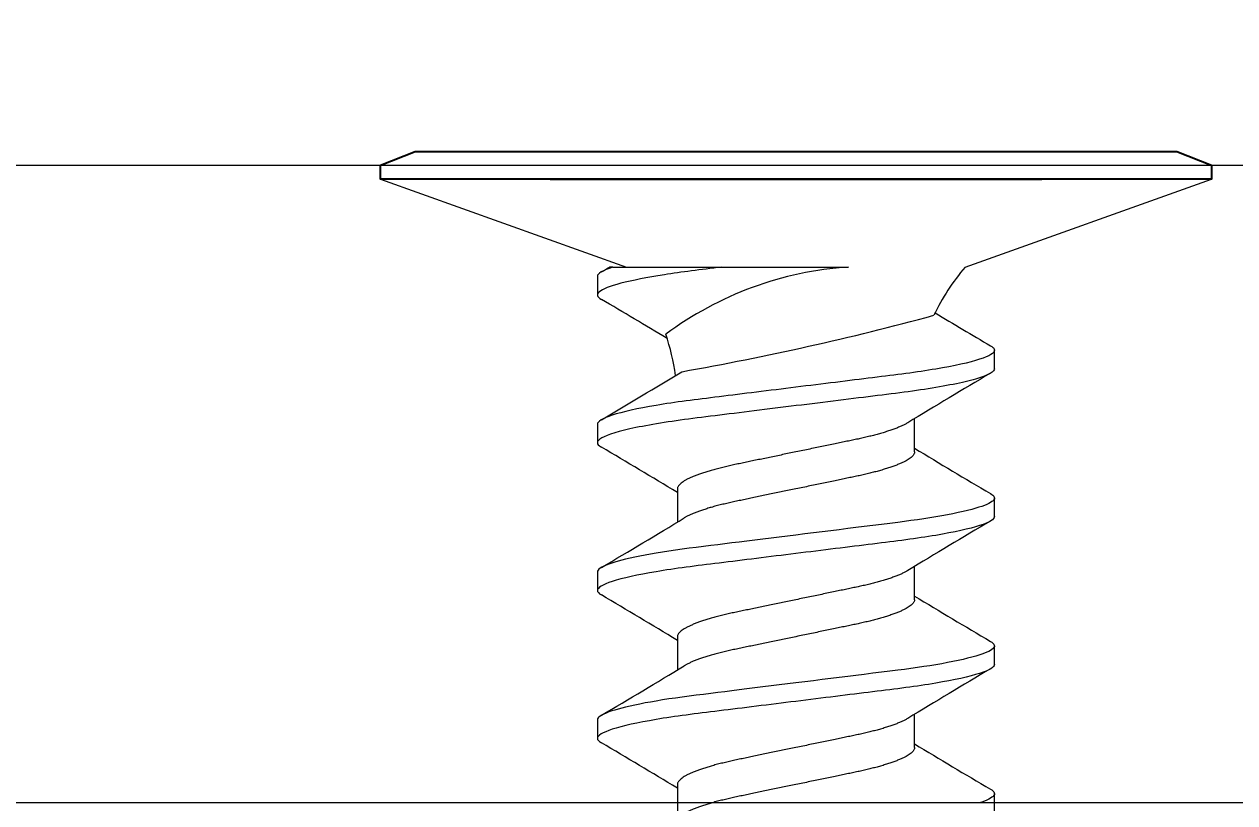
# Model space of a CAD drawing. Header units: inches. Extents: x 129892 to 140765, y 18172 to 24435.
# Drawn here: x 134131.3 to 134140.05, y 22524.99 to 22530.61 of the extents above; entities that cross this region are included whole.
import ezdxf

# ---------------------------------------------------------------- set-up
doc = ezdxf.new("R2010")
doc.units = ezdxf.units.IN
doc.header["$MEASUREMENT"] = 0
doc.header["$PDMODE"] = 66
doc.styles.add('EXCELSIOR', font='dim.shx', dxfattribs={"height": 45})
doc.dimstyles.new('EXCELSIOR', dxfattribs={"dimtxt": 50, "dimasz": 15, "dimexe": 20, "dimexo": 20, "dimgap": 10, "dimtad": 1, "dimdec": 0, "dimtxsty": 'EXCELSIOR', "dimblk": 'OBLIQUE', "dimcen": 2.5, "dimclrd": 1, "dimclre": 1, "dimclrt": 1, "dimadec": 0, "dimazin": 0, "dimtfac": 1, "dimtdec": 0, "dimtofl": 0, "dimtmove": 0, "dimatfit": 3, "dimfxl": 0, "dimlwd": 25, "dimarcsym": 0})

# ---------------------------------------------------------------- blocks, each defined once
blk = doc.blocks.new('A$C1EDE62C1')
at = {"color": 7, "linetype": 'Continuous', "lineweight": 15}
for p, q in [((10.25, 4.6), (54.25, 4.6)), ((54.25, 0), (6.25, 0))]:
    blk.add_line(p, q, dxfattribs=at)
blk = doc.blocks.new('A$C47B607A2')
at = {"color": 7, "linetype": 'Continuous', "lineweight": 15}
for p, q in [((0.0001, 11.7997), (1.7775, 11.165)), ((4.2227, 11.165), (6.0001, 11.7997)), ((1.6787, 11.165), (1.6536, 11.165)), ((1.6787, 11.165), (2.4625, 11.165)), ((2.4625, 11.165), (3.3794, 11.165)), ((1.5665, 11.0984), (1.5665, 10.965)), ((4.4337, 10.4317), (4.4337, 10.565)), ((3.8563, 9.8317), (3.8563, 10.0719)), ((1.5665, 10.0317), (1.5665, 9.8984)), ((2.1438, 9.565), (2.1438, 9.3249)), ((4.4337, 9.365), (4.4337, 9.4984)), ((3.8563, 8.765), (3.8563, 9.0052)), ((1.5665, 8.965), (1.5665, 8.8317)), ((2.1438, 8.4984), (2.1438, 8.2582)), ((4.4337, 8.2984), (4.4337, 8.4317)), ((1.5665, 7.8984), (1.5665, 7.765)), ((3.8563, 7.6984), (3.8563, 7.9385)), ((2.1438, 7.4317), (2.1438, 7.1916)), ((4.4337, 7.2316), (4.4337, 7.365))]:
    blk.add_line(p, q, dxfattribs=at)
blk.add_lwpolyline([(0.2501, 11.9997), (5.7501, 11.9997), (6.0001, 11.8997), (6.0001, 11.7997), (0.0001, 11.7997), (0.0001, 11.8997)], close=True)
blk.add_lwpolyline([(1.2258, 11.7997), (4.7744, 11.7997)])
at = {"color": 7, "linetype": 'Continuous', "lineweight": 15, "flags": 128}
for points in [[(4.4046, 9.5309), (4.4134, 9.5254), (4.4224, 9.5184), (4.4287, 9.5115), (4.4325, 9.5048), (4.4337, 9.4984), (4.4326, 9.4922), (4.4292, 9.4859), (4.4235, 9.4794), (4.4154, 9.4727), (4.4049, 9.4659), (4.392, 9.459), (4.3776, 9.4523), (4.361, 9.4455), (4.3423, 9.4386), (4.3214, 9.4317), (4.2984, 9.4247), (4.2703, 9.4169), (4.2397, 9.409), (4.2067, 9.4012), (4.1713, 9.3933), (4.1338, 9.3855), (4.0941, 9.3778), (4.0525, 9.3702), (4.0092, 9.3627), (3.9664, 9.3557), (3.9223, 9.3488), (3.877, 9.3421), (3.8306, 9.3355), (3.7833, 9.3291), (3.7352, 9.3229), (3.6774, 9.3157), (3.6175, 9.3083), (3.5556, 9.3006), (3.4918, 9.2927), (3.4334, 9.2854), (3.3738, 9.2781), (3.3132, 9.2705), (3.2517, 9.2629), (3.1894, 9.2552), (3.1266, 9.2474), (3.0634, 9.2396), (3.0001, 9.2317), (2.9399, 9.2242), (2.8798, 9.2168), (2.8201, 9.2094), (2.7609, 9.202), (2.7022, 9.1948), (2.6444, 9.1876), (2.5906, 9.1809), (2.5378, 9.1744), (2.486, 9.168), (2.4353, 9.1617), (2.3859, 9.1555), (2.3322, 9.1489), (2.2802, 9.1424), (2.2294, 9.136), (2.1794, 9.1293), (2.1304, 9.1224), (2.0826, 9.1153), (2.036, 9.1081), (1.991, 9.1007), (1.9498, 9.0936), (1.9101, 9.0864), (1.8722, 9.079), (1.8362, 9.0717), (1.8021, 9.0642), (1.7701, 9.0568), (1.7419, 9.0497), (1.7157, 9.0427), (1.6915, 9.0357), (1.6694, 9.0287), (1.6495, 9.0218), (1.6297, 9.0142), (1.6127, 9.0067), (1.5984, 8.9993), (1.5868, 8.9921), (1.5778, 8.985), (1.5715, 8.9782), (1.5677, 8.9715), (1.5665, 8.965), (1.5665, 8.965)], [(4.4046, 8.4642), (4.4134, 8.4588), (4.4224, 8.4517), (4.4287, 8.4448), (4.4325, 8.4382), (4.4337, 8.4317), (4.4326, 8.4256), (4.4292, 8.4193), (4.4235, 8.4128), (4.4154, 8.4061), (4.4049, 8.3993), (4.392, 8.3923), (4.3776, 8.3856), (4.361, 8.3788), (4.3423, 8.372), (4.3214, 8.365), (4.2984, 8.358), (4.2703, 8.3502), (4.2397, 8.3423), (4.2067, 8.3345), (4.1713, 8.3267), (4.1338, 8.3189), (4.0941, 8.3112), (4.0525, 8.3035), (4.0092, 8.296), (3.9664, 8.289), (3.9223, 8.2821), (3.877, 8.2754), (3.8306, 8.2688), (3.7833, 8.2624), (3.7352, 8.2562), (3.6774, 8.249), (3.6175, 8.2416), (3.5556, 8.2339), (3.4918, 8.226), (3.4334, 8.2188), (3.3738, 8.2114), (3.3132, 8.2039), (3.2517, 8.1962), (3.1894, 8.1885), (3.1266, 8.1807), (3.0634, 8.1729), (3.0001, 8.165), (2.9399, 8.1576), (2.8798, 8.1501), (2.8201, 8.1427), (2.7609, 8.1354), (2.7022, 8.1281), (2.6444, 8.1209), (2.5906, 8.1143), (2.5378, 8.1077), (2.486, 8.1013), (2.4353, 8.095), (2.3859, 8.0889), (2.3322, 8.0822), (2.2802, 8.0758), (2.2294, 8.0693), (2.1794, 8.0626), (2.1304, 8.0557), (2.0826, 8.0487), (2.036, 8.0414), (1.991, 8.0341), (1.9498, 8.0269), (1.9101, 8.0197), (1.8722, 8.0124), (1.8362, 8.005), (1.8021, 7.9976), (1.7701, 7.9901), (1.7419, 7.983), (1.7157, 7.976), (1.6915, 7.969), (1.6694, 7.962), (1.6495, 7.9551), (1.6297, 7.9475), (1.6127, 7.94), (1.5984, 7.9327), (1.5868, 7.9254), (1.5778, 7.9184), (1.5715, 7.9115), (1.5677, 7.9048), (1.5665, 7.8984), (1.5665, 7.8984)], [(4.4046, 7.3975), (4.4134, 7.392), (4.4224, 7.385), (4.4287, 7.3781), (4.4325, 7.3714), (4.4337, 7.365), (4.4326, 7.3588), (4.4292, 7.3525), (4.4235, 7.346), (4.4154, 7.3393), (4.4049, 7.3325), (4.392, 7.3255), (4.3776, 7.3189), (4.361, 7.3121), (4.3423, 7.3052), (4.3214, 7.2983)]]:
    blk.add_lwpolyline(points, dxfattribs=at)
at = {"color": 7, "linetype": 'Continuous', "lineweight": 15}
for centre, radius, start, end in [((-37.3028, 77.1552), 76.6308, 300.504465, 300.554964), ((3.539, 8.6906), 2.4796, 93.69136, 126.62937), ((5.3499, 10.1852), 1.4935, 139, 154.96017), ((-24.2285, -32.9903), 50.9518, 58.92718, 59.54714), ((-1.4926, 31.1148), 21.0267, 280.04498, 285.13325), ((32.5871, 58.502), 55.5795, 239.05279, 239.53166), ((0.6503, 10.1852), 1.4935, 7.62468, 19.36367), ((-20.8243, 48.2476), 44.2788, 300.41969, 301.29327), ((25.8688, -26.179), 42.4107, 120.40421, 121.34466), ((-21.7523, -29.8817), 46.0975, 58.7762, 59.57012), ((27.7534, 49.28), 46.0993, 238.77622, 239.5701), ((-19.8696, 45.5775), 42.4126, 300.40424, 301.34464), ((26.2937, -27.9564), 43.2387, 120.41321, 121.33566), ((-22.0328, -31.4184), 46.6449, 58.78081, 59.56552), ((28.0285, 48.6744), 46.6362, 238.78074, 239.56549), ((-20.3905, 45.382), 43.4277, 300.41514, 301.33368), ((26.392, -29.1874), 43.4302, 120.41525, 121.33363), ((-22.0328, -32.4851), 46.6449, 58.78081, 59.56552), ((28.029, 47.6084), 46.6371, 238.78073, 239.56547)]:
    blk.add_arc(centre, radius, start, end, dxfattribs=at)
for points, knots in [([(2.4625, 11.165), (2.31, 11.1461), (2.1743, 11.1298), (1.9253, 11.0907), (1.8169, 11.0694), (1.6558, 11.0271), (1.6032, 11.0062), (1.5575, 10.9684), (1.5621, 10.9521), (1.5953, 10.9325)], [0, 0, 0, 0, 0.25, 0.25, 0.5, 0.5, 0.75, 0.75, 1, 1, 1, 1]), ([(4.4046, 10.5976), (4.4077, 10.5957), (4.4147, 10.5915), (4.4228, 10.585), (4.4291, 10.5782), (4.433, 10.5715), (4.4335, 10.5672), (4.4337, 10.565)], [0, 0, 0, 0, 0.162479, 0.37481, 0.585282, 0.79373, 1, 1, 1, 1]), ([(4.4337, 10.565), (4.4337, 10.5458), (4.3988, 10.5234), (4.2535, 10.4764), (4.1432, 10.4519), (3.9422, 10.4181), (3.8695, 10.4073), (3.7178, 10.387), (3.6391, 10.3776), (3.3836, 10.3459), (3.1922, 10.3222), (2.808, 10.2746), (2.6165, 10.2508), (2.3611, 10.2191), (2.2824, 10.2097), (2.1307, 10.1895), (2.058, 10.1787), (1.857, 10.1448), (1.7467, 10.1204), (1.6014, 10.0734), (1.5665, 10.051), (1.5665, 10.0317)], [0, 0, 0, 0, 0.125, 0.125, 0.25, 0.25, 0.3125, 0.3125, 0.375, 0.375, 0.5, 0.5, 0.625, 0.625, 0.6875, 0.6875, 0.75, 0.75, 0.875, 0.875, 1, 1, 1, 1]), ([(4.4337, 10.4317), (4.4337, 10.4112), (4.3939, 10.3871), (4.2289, 10.3368), (4.1042, 10.3108), (3.8067, 10.2638), (3.6407, 10.2445), (3.2621, 10.1975), (3.0526, 10.1716), (2.6467, 10.1212), (2.4518, 10.0971), (2.1205, 10.056), (1.9656, 10.0319), (1.724, 9.9816), (1.6387, 9.9556), (1.5562, 9.9086), (1.5556, 9.8893), (1.5953, 9.8659)], [0, 0, 0, 0, 0.125, 0.125, 0.25, 0.25, 0.375, 0.375, 0.5, 0.5, 0.625, 0.625, 0.75, 0.75, 0.875, 0.875, 1, 1, 1, 1]), ([(3.8072, 10.042), (3.8031, 10.0395), (3.7937, 10.0338), (3.7756, 10.0245), (3.7533, 10.0143), (3.7279, 10.0038), (3.7001, 9.9933), (3.6699, 9.983), (3.6375, 9.9727), (3.6037, 9.9628), (3.5688, 9.9533), (3.533, 9.9442), (3.496, 9.9354), (3.4581, 9.9268), (3.419, 9.9187), (3.3787, 9.9103), (3.337, 9.9017), (3.2931, 9.8925), (3.2471, 9.883), (3.1992, 9.8731), (3.1503, 9.8629), (3.1007, 9.8526), (3.0505, 9.8422), (3.0009, 9.8319), (2.952, 9.8217), (2.904, 9.8118), (2.8566, 9.8019), (2.8098, 9.7922), (2.7639, 9.7827), (2.719, 9.7734), (2.6754, 9.7643), (2.6326, 9.7554), (2.5906, 9.7467), (2.5494, 9.7382), (2.5095, 9.7293), (2.4706, 9.7201), (2.433, 9.7105), (2.3975, 9.7009), (2.3642, 9.6911), (2.3332, 9.6814), (2.3041, 9.6715), (2.2772, 9.6616), (2.2525, 9.6516), (2.2302, 9.6416), (2.2103, 9.6316), (2.1927, 9.6217), (2.1776, 9.6117), (2.1651, 9.6018), (2.1555, 9.5921), (2.1488, 9.5827), (2.1446, 9.5737), (2.1441, 9.5679), (2.1438, 9.565)], [0, 0, 0, 0, 0.015027, 0.035073, 0.056128, 0.077201, 0.098252, 0.119243, 0.140134, 0.160888, 0.180539, 0.200002, 0.21925, 0.238259, 0.257019, 0.275892, 0.295017, 0.314372, 0.334863, 0.355543, 0.376377, 0.397327, 0.418355, 0.439423, 0.459535, 0.479612, 0.49962, 0.519527, 0.5393, 0.558909, 0.578323, 0.597517, 0.61736, 0.636998, 0.656867, 0.677003, 0.697377, 0.717959, 0.737767, 0.757701, 0.777729, 0.797817, 0.817931, 0.838038, 0.858101, 0.878089, 0.89891, 0.919574, 0.940047, 0.960295, 0.980289, 1, 1, 1, 1]), ([(3.8563, 9.8317), (3.8561, 9.829), (3.8557, 9.8235), (3.8519, 9.8149), (3.8457, 9.806), (3.837, 9.7968), (3.8256, 9.7874), (3.8116, 9.7777), (3.7951, 9.7679), (3.7756, 9.7579), (3.7533, 9.7476), (3.7279, 9.7371), (3.7001, 9.7267), (3.6699, 9.7163), (3.6375, 9.7061), (3.6037, 9.6962), (3.5688, 9.6867), (3.533, 9.6775), (3.496, 9.6687), (3.4581, 9.6602), (3.419, 9.652), (3.3787, 9.6437), (3.337, 9.635), (3.2931, 9.6259), (3.2471, 9.6163), (3.1992, 9.6064), (3.1503, 9.5962), (3.1007, 9.5859), (3.0505, 9.5755), (3.0009, 9.5652), (2.952, 9.5551), (2.904, 9.5451), (2.8566, 9.5353), (2.8098, 9.5255), (2.7639, 9.516), (2.719, 9.5067), (2.6754, 9.4976), (2.6326, 9.4887), (2.5906, 9.48), (2.5494, 9.4715), (2.5095, 9.4626), (2.4706, 9.4534), (2.433, 9.4439), (2.3975, 9.4342), (2.3642, 9.4245), (2.3332, 9.4147), (2.3041, 9.4049), (2.2772, 9.3949), (2.2525, 9.3849), (2.2301, 9.3749), (2.2105, 9.365), (2.1981, 9.3583), (2.193, 9.3549), (2.1928, 9.3548)], [0, 0, 0, 0, 0.018809, 0.037876, 0.057178, 0.076688, 0.096379, 0.116219, 0.136178, 0.156223, 0.177278, 0.198351, 0.219402, 0.240393, 0.261284, 0.282037, 0.301688, 0.321151, 0.340399, 0.359407, 0.378167, 0.39704, 0.416165, 0.435519, 0.45601, 0.47669, 0.497523, 0.518473, 0.539501, 0.560569, 0.58068, 0.600757, 0.620765, 0.640672, 0.660445, 0.680053, 0.699467, 0.718661, 0.738503, 0.758141, 0.77801, 0.798146, 0.81852, 0.839101, 0.858909, 0.878842, 0.89887, 0.918958, 0.939072, 0.959178, 0.979242, 0.999229, 1, 1, 1, 1]), ([(4.4337, 9.365), (4.4337, 9.3458), (4.3988, 9.3234), (4.2535, 9.2764), (4.1432, 9.2519), (3.9422, 9.2181), (3.8695, 9.2073), (3.7178, 9.187), (3.6391, 9.1776), (3.3836, 9.1459), (3.1922, 9.1222), (2.808, 9.0746), (2.6165, 9.0508), (2.3611, 9.0191), (2.2824, 9.0097), (2.1307, 8.9895), (2.058, 8.9787), (1.857, 8.9448), (1.7467, 8.9204), (1.6014, 8.8734), (1.5665, 8.851), (1.5665, 8.8317)], [0, 0, 0, 0, 0.125, 0.125, 0.25, 0.25, 0.3125, 0.3125, 0.375, 0.375, 0.5, 0.5, 0.625, 0.625, 0.6875, 0.6875, 0.75, 0.75, 0.875, 0.875, 1, 1, 1, 1]), ([(3.8072, 8.9753), (3.8031, 8.9729), (3.7937, 8.9671), (3.7756, 8.9579), (3.7533, 8.9476), (3.7279, 8.9371), (3.7001, 8.9267), (3.6699, 8.9163), (3.6375, 8.9061), (3.6037, 8.8962), (3.5688, 8.8867), (3.533, 8.8775), (3.496, 8.8687), (3.4581, 8.8602), (3.419, 8.852), (3.3787, 8.8437), (3.337, 8.835), (3.2931, 8.8259), (3.2471, 8.8163), (3.1992, 8.8064), (3.1503, 8.7962), (3.1007, 8.7859), (3.0505, 8.7755), (3.0009, 8.7652), (2.952, 8.7551), (2.904, 8.7451), (2.8566, 8.7353), (2.8098, 8.7255), (2.7639, 8.716), (2.719, 8.7067), (2.6754, 8.6976), (2.6326, 8.6887), (2.5906, 8.68), (2.5494, 8.6715), (2.5095, 8.6626), (2.4706, 8.6534), (2.433, 8.6439), (2.3975, 8.6342), (2.3642, 8.6245), (2.3332, 8.6147), (2.3041, 8.6049), (2.2772, 8.5949), (2.2525, 8.5849), (2.2302, 8.5749), (2.2103, 8.565), (2.1927, 8.555), (2.1776, 8.545), (2.1651, 8.5351), (2.1555, 8.5254), (2.1488, 8.5161), (2.1446, 8.507), (2.1441, 8.5013), (2.1438, 8.4984)], [0, 0, 0, 0, 0.015022, 0.035067, 0.056123, 0.077196, 0.098247, 0.119238, 0.140129, 0.160884, 0.180534, 0.199997, 0.219246, 0.238254, 0.257015, 0.275888, 0.295014, 0.314368, 0.334859, 0.35554, 0.376373, 0.397323, 0.418352, 0.43942, 0.459532, 0.479609, 0.499618, 0.519525, 0.539298, 0.558906, 0.578321, 0.597515, 0.617358, 0.636996, 0.656865, 0.677001, 0.697376, 0.717957, 0.737765, 0.757699, 0.777727, 0.797816, 0.81793, 0.838037, 0.858101, 0.878088, 0.898909, 0.919573, 0.940046, 0.960295, 0.980289, 1, 1, 1, 1]), ([(3.8563, 8.765), (3.8561, 8.7623), (3.8557, 8.7568), (3.8519, 8.7482), (3.8457, 8.7393), (3.837, 8.7301), (3.8256, 8.7207), (3.8116, 8.7111), (3.7951, 8.7013), (3.7756, 8.6912), (3.7533, 8.6809), (3.7279, 8.6704), (3.7001, 8.66), (3.6699, 8.6496), (3.6375, 8.6394), (3.6037, 8.6295), (3.5688, 8.62), (3.533, 8.6109), (3.496, 8.6021), (3.4581, 8.5935), (3.419, 8.5853), (3.3787, 8.577), (3.337, 8.5683), (3.2931, 8.5592), (3.2471, 8.5497), (3.1992, 8.5397), (3.1503, 8.5296), (3.1007, 8.5193), (3.0505, 8.5089), (3.0009, 8.4985), (2.952, 8.4884), (2.904, 8.4784), (2.8566, 8.4686), (2.8098, 8.4589), (2.7639, 8.4493), (2.719, 8.44), (2.6754, 8.431), (2.6326, 8.4221), (2.5906, 8.4134), (2.5494, 8.4048), (2.5095, 8.3959), (2.4706, 8.3867), (2.433, 8.3772), (2.3975, 8.3675), (2.3642, 8.3578), (2.3332, 8.3481), (2.3041, 8.3382), (2.2772, 8.3282), (2.2525, 8.3182), (2.2301, 8.3082), (2.2105, 8.2983), (2.1981, 8.2916), (2.193, 8.2882), (2.1928, 8.2881)], [0, 0, 0, 0, 0.018809, 0.037877, 0.057179, 0.076689, 0.096379, 0.11622, 0.136179, 0.156224, 0.177279, 0.198352, 0.219403, 0.240394, 0.261285, 0.282039, 0.301689, 0.321152, 0.340401, 0.359409, 0.378169, 0.397041, 0.416167, 0.435521, 0.456012, 0.476692, 0.497525, 0.518475, 0.539504, 0.560572, 0.580683, 0.60076, 0.620768, 0.640675, 0.660448, 0.680056, 0.699471, 0.718664, 0.738507, 0.758145, 0.778013, 0.798149, 0.818524, 0.839105, 0.858913, 0.878847, 0.898874, 0.918963, 0.939077, 0.959183, 0.979247, 0.999234, 1, 1, 1, 1]), ([(4.4337, 8.2984), (4.4337, 8.2791), (4.3988, 8.2567), (4.2535, 8.2097), (4.1432, 8.1853), (3.9422, 8.1514), (3.8695, 8.1406), (3.7178, 8.1204), (3.6391, 8.111), (3.3836, 8.0793), (3.1922, 8.0555), (2.808, 8.0079), (2.6165, 7.9842), (2.3611, 7.9525), (2.2824, 7.9431), (2.1307, 7.9228), (2.058, 7.912), (1.857, 7.8782), (1.7467, 7.8537), (1.6014, 7.8067), (1.5665, 7.7843), (1.5665, 7.765)], [0, 0, 0, 0, 0.125, 0.125, 0.25, 0.25, 0.3125, 0.3125, 0.375, 0.375, 0.5, 0.5, 0.625, 0.625, 0.6875, 0.6875, 0.75, 0.75, 0.875, 0.875, 1, 1, 1, 1]), ([(3.8072, 7.9086), (3.8031, 7.9062), (3.7937, 7.9005), (3.7756, 7.8912), (3.7533, 7.8809), (3.7279, 7.8704), (3.7001, 7.86), (3.6699, 7.8496), (3.6375, 7.8394), (3.6037, 7.8295), (3.5688, 7.82), (3.533, 7.8109), (3.496, 7.8021), (3.4581, 7.7935), (3.419, 7.7853), (3.3787, 7.777), (3.337, 7.7683), (3.2931, 7.7592), (3.2471, 7.7497), (3.1992, 7.7397), (3.1503, 7.7296), (3.1007, 7.7193), (3.0505, 7.7089), (3.0009, 7.6985), (2.952, 7.6884), (2.904, 7.6784), (2.8566, 7.6686), (2.8098, 7.6589), (2.7639, 7.6493), (2.719, 7.64), (2.6754, 7.631), (2.6326, 7.6221), (2.5906, 7.6134), (2.5494, 7.6048), (2.5095, 7.5959), (2.4706, 7.5867), (2.433, 7.5772), (2.3975, 7.5675), (2.3642, 7.5578), (2.3332, 7.5481), (2.3041, 7.5382), (2.2772, 7.5282), (2.2525, 7.5182), (2.2302, 7.5082), (2.2103, 7.4983), (2.1927, 7.4883), (2.1776, 7.4783), (2.1651, 7.4684), (2.1555, 7.4588), (2.1488, 7.4494), (2.1446, 7.4404), (2.1441, 7.4346), (2.1438, 7.4317)], [0, 0, 0, 0, 0.015022, 0.035068, 0.056123, 0.077196, 0.098248, 0.119238, 0.14013, 0.160884, 0.180534, 0.199998, 0.219246, 0.238255, 0.257015, 0.275888, 0.295014, 0.314368, 0.33486, 0.35554, 0.376373, 0.397323, 0.418352, 0.439421, 0.459532, 0.479609, 0.499618, 0.519525, 0.539298, 0.558906, 0.578321, 0.597515, 0.617358, 0.636996, 0.656865, 0.677001, 0.697376, 0.717957, 0.737765, 0.757699, 0.777727, 0.797816, 0.81793, 0.838037, 0.858101, 0.878088, 0.898909, 0.919574, 0.940046, 0.960295, 0.980289, 1, 1, 1, 1]), ([(3.8563, 7.698), (3.8561, 7.6953), (3.8557, 7.6898), (3.8519, 7.6812), (3.8457, 7.6723), (3.837, 7.6631), (3.8256, 7.6537), (3.8116, 7.6441), (3.7951, 7.6343), (3.7756, 7.6242), (3.7533, 7.6139), (3.7279, 7.6034), (3.7001, 7.593), (3.6699, 7.5826), (3.6375, 7.5724), (3.6037, 7.5625), (3.5688, 7.553), (3.533, 7.5439), (3.496, 7.535), (3.4581, 7.5265), (3.419, 7.5183), (3.3787, 7.51), (3.337, 7.5013), (3.2931, 7.4922), (3.2471, 7.4827), (3.1992, 7.4727), (3.1503, 7.4626), (3.1007, 7.4523), (3.0505, 7.4418), (3.0009, 7.4315), (2.952, 7.4214), (2.904, 7.4114), (2.8566, 7.4016), (2.8098, 7.3919), (2.7639, 7.3823), (2.719, 7.373), (2.6754, 7.364), (2.6326, 7.3551), (2.5906, 7.3464), (2.5494, 7.3378), (2.5095, 7.3289), (2.4706, 7.3197), (2.433, 7.3102), (2.3975, 7.3005), (2.3642, 7.2908), (2.3332, 7.2811), (2.3041, 7.2712), (2.2772, 7.2612), (2.2525, 7.2512), (2.2301, 7.2412), (2.2105, 7.2313), (2.1981, 7.2246), (2.193, 7.2212), (2.1928, 7.2211)], [0, 0, 0, 0, 0.018809, 0.037877, 0.057179, 0.076689, 0.096379, 0.11622, 0.136179, 0.156224, 0.177279, 0.198352, 0.219403, 0.240394, 0.261285, 0.282039, 0.301689, 0.321152, 0.340401, 0.359409, 0.378169, 0.397041, 0.416167, 0.435521, 0.456012, 0.476692, 0.497525, 0.518475, 0.539504, 0.560572, 0.580683, 0.60076, 0.620768, 0.640675, 0.660448, 0.680056, 0.699471, 0.718664, 0.738507, 0.758145, 0.778013, 0.798149, 0.818524, 0.839105, 0.858913, 0.878847, 0.898874, 0.918963, 0.939077, 0.959183, 0.979247, 0.999234, 1, 1, 1, 1])]:
    blk.add_open_spline(points, degree=3, knots=knots, dxfattribs=at)
for points in [[(1.6787, 11.165), (1.6029, 11.141), (1.5665, 11.118), (1.5665, 11.0984)], [(1.5665, 8.8317), (1.5665, 8.8217), (1.5758, 8.8107), (1.5953, 8.7992)], [(1.5665, 7.765), (1.5665, 7.755), (1.5758, 7.7441), (1.5953, 7.7326)]]:
    blk.add_open_spline(points, degree=3, dxfattribs=at)
blk = doc.blocks.new('_OBLIQUE')
at = {"color": 0, "linetype": 'ByBlock'}
blk.add_line((-0.5, -0.5), (0.5, 0.5), dxfattribs=at)
blk = doc.blocks.new('*D169')
at = {"color": 1, "lineweight": -2}
for p, q in [((134592.4581, 23003.9557), (134665.9267, 22930.4871)), ((134122.2321, 22533.7297), (134195.7007, 22460.2611))]:
    blk.add_line(p, q, dxfattribs=at)
at = {"color": 1, "lineweight": 25}
blk.add_line((134181.5586, 22474.4032), (134651.7846, 22944.6292), dxfattribs=at)
at = {"layer": 'Defpoints', "color": 0}
for p in [(134578.316, 23018.0978), (134651.7846, 22944.6292), (134108.09, 22547.8718)]:
    blk.add_point(p, dxfattribs=at)
at = {"color": 1, "lineweight": 25, "xscale": 15, "yscale": 15, "zscale": 15}
for p, rotation in [((134651.7846, 22944.6292), 44.99999999955784), ((134181.5586, 22474.4032), 224.9999999995578)]:
    blk.add_blockref('_OBLIQUE', p, dxfattribs=dict(at, rotation=rotation))
at = {"color": 1, "insert": (134393.6906, 22732.4972), "char_height": 45, "attachment_point": 5, "rotation": 45, "style": 'EXCELSIOR'}
blk.add_mtext('665', dxfattribs=at)

msp = doc.modelspace()

# ---------------------------------------------------------------- block references
for name, p in [('A$C1EDE62C1', (134089.8773, 22524.9888)), ('A$C47B607A2', (134133.8772, 22517.6891))]:
    msp.add_blockref(name, p)

# ---------------------------------------------------------------- dimensions: what is measured, and where the dimension line sits
dim = msp.add_linear_dim(base=(134651.7846, 22944.6292), p1=(134108.09, 22547.8718), p2=(134578.316, 23018.0978), angle=45, dimstyle='EXCELSIOR')
dim.commit()
dim.dimension.update_dxf_attribs({"geometry": '*D169', "text_midpoint": (134393.6906, 22732.4972)})

doc.saveas('drawing.dxf')
